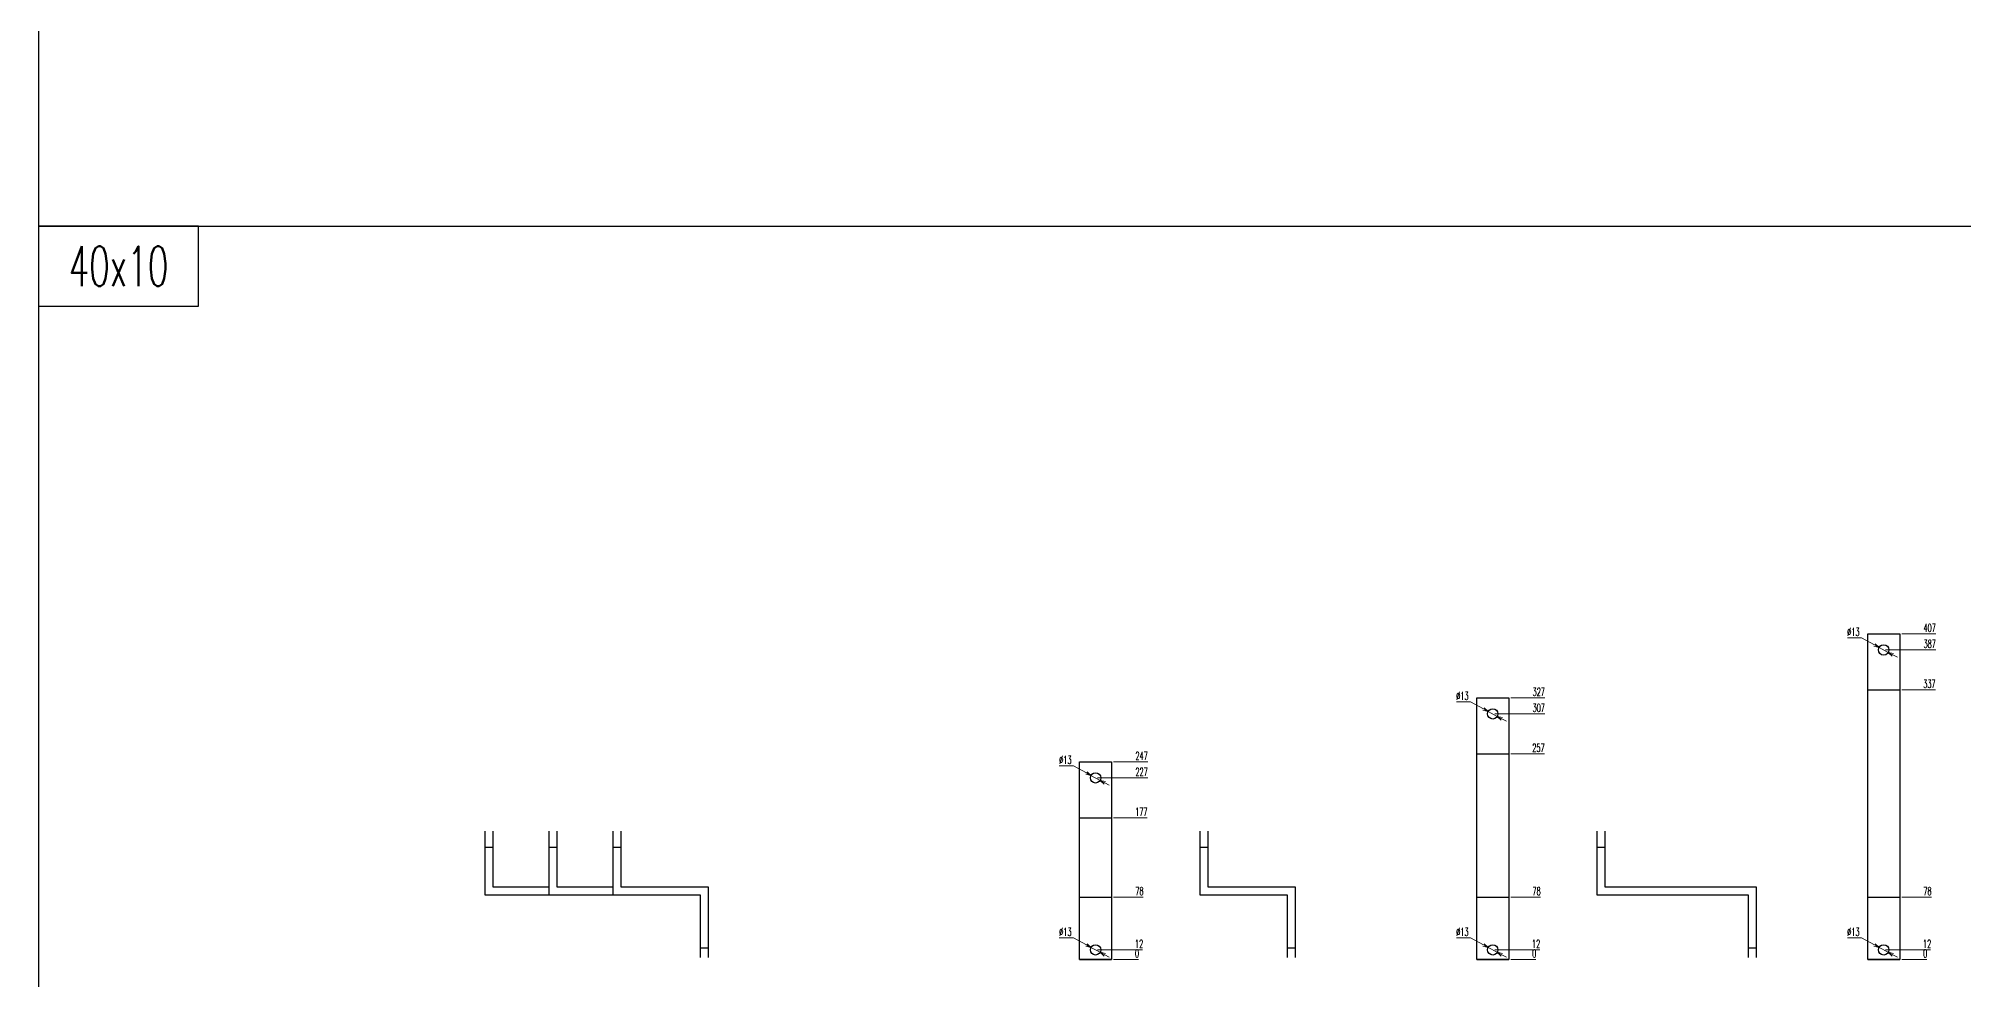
# Model space of a CAD drawing. Header units: millimetres. Extents: x 173893 to 258446, y -176540 to -123824.
# Drawn here: x 210479 to 212885, y -128947 to -127771 of the extents above; entities that cross this region are included whole.
import ezdxf
from ezdxf.enums import TextEntityAlignment as Align

# ---------------------------------------------------------------- set-up
doc = ezdxf.new("R2010")
doc.units = ezdxf.units.MM
doc.header["$LTSCALE"] = 3
doc.layers.add('@.DM. NÉT CHÍNH', color=7, linetype='Continuous')
doc.layers.add('@.VISIBLE', color=7, linetype='Continuous')
doc.styles.add('Ann_w01', font='romans.shx', dxfattribs={"width": 0.6, "bigfont": 'chineset.shx'})
doc.dimstyles.new('Dim 01_SC05', dxfattribs={"dimscale": 5, "dimtxt": 2, "dimasz": 1.3, "dimexe": 0.5, "dimexo": 0.5, "dimgap": 0.5, "dimtad": 1, "dimtoh": 1, "dimdec": 1, "dimzin": 12, "dimdsep": 46, "dimtxsty": 'Ann_w01', "dimblk": 'OPEN30', "dimcen": 1.5, "dimclrd": 6, "dimclre": 6, "dimclrt": 3, "dimadec": 1, "dimazin": 3, "dimtm": 1e-09, "dimtfac": 1, "dimtdec": 1, "dimtmove": 0, "dimatfit": 3, "dimldrblk": 'OPEN30', "dimfxl": 1, "dimtolj": 1, "dimlwd": 20, "dimlwe": 20, "dimarcsym": 0})

# ---------------------------------------------------------------- blocks, each defined once
blk = doc.blocks.new('*D3598')
at = {"layer": '@.VISIBLE', "color": 6, "lineweight": 20, "transparency": 16777216}
blk.add_line((211823, -128921.8), (211854.3, -128921.8), dxfattribs=at)
at = {"layer": 'Defpoints', "color": 0, "transparency": 16777216}
for p in [(211800.5, -128921.8), (211820.5, -128921.8), (211847.8, -128921.8)]:
    blk.add_point(p, dxfattribs=at)
at = {"layer": '@.VISIBLE', "color": 3, "transparency": 16777216, "insert": (211852.3, -128914.3), "char_height": 10, "attachment_point": 5, "style": 'Ann_w01'}
blk.add_mtext('\\A1;0', dxfattribs=at)
blk = doc.blocks.new('_Open30')
at = {"color": 0, "linetype": 'ByBlock', "lineweight": -2}
for p, q in [((-1, 0.27), (0, 0)), ((0, 0), (-1, -0.27)), ((0, 0), (-1, 0))]:
    blk.add_line(p, q, dxfattribs=at)
blk = doc.blocks.new('*D3599')
at = {"layer": '@.VISIBLE', "color": 6, "lineweight": 20, "transparency": 16777216}
blk.add_line((211803, -128909.8), (211859.2, -128909.8), dxfattribs=at)
at = {"layer": 'Defpoints', "color": 0, "transparency": 16777216}
for p in [(211800.5, -128909.8), (211847.8, -128909.8), (211800.5, -128921.8)]:
    blk.add_point(p, dxfattribs=at)
at = {"layer": '@.VISIBLE', "color": 3, "transparency": 16777216, "insert": (211854.8, -128902.3), "char_height": 10, "attachment_point": 5, "style": 'Ann_w01'}
blk.add_mtext('\\A1;12', dxfattribs=at)
blk = doc.blocks.new('*D3600')
at = {"layer": '@.VISIBLE', "color": 6, "lineweight": 20, "transparency": 16777216}
blk.add_line((211823, -128843.8), (211860, -128843.8), dxfattribs=at)
at = {"layer": 'Defpoints', "color": 0, "transparency": 16777216}
for p in [(211820.5, -128843.8), (211847.8, -128843.8), (211800.5, -128921.8)]:
    blk.add_point(p, dxfattribs=at)
at = {"layer": '@.VISIBLE', "color": 3, "transparency": 16777216, "insert": (211855.2, -128836.3), "char_height": 10, "attachment_point": 5, "style": 'Ann_w01'}
blk.add_mtext('\\A1;78', dxfattribs=at)
blk = doc.blocks.new('*D3601')
at = {"layer": '@.DM. NÉT CHÍNH', "color": 6, "linetype": 'Continuous', "lineweight": 20, "transparency": 16777216}
blk.add_line((211823, -128744.8), (211864.9, -128744.8), dxfattribs=at)
at = {"layer": 'Defpoints', "color": 0, "linetype": 'Continuous', "transparency": 16777216}
for p in [(211820.5, -128744.8), (211847.8, -128744.8), (211800.5, -128921.8)]:
    blk.add_point(p, dxfattribs=at)
at = {"layer": '@.DM. NÉT CHÍNH', "color": 3, "linetype": 'Continuous', "transparency": 16777216, "insert": (211857.6, -128737.3), "char_height": 10, "attachment_point": 5, "style": 'Ann_w01'}
blk.add_mtext('\\A1;177', dxfattribs=at)
blk = doc.blocks.new('*D3602')
at = {"layer": '@.DM. NÉT CHÍNH', "color": 6, "linetype": 'Continuous', "lineweight": 20, "transparency": 16777216}
blk.add_line((211803, -128694.8), (211865.8, -128694.8), dxfattribs=at)
at = {"layer": 'Defpoints', "color": 0, "linetype": 'Continuous', "transparency": 16777216}
for p in [(211800.5, -128694.8), (211847.8, -128694.8), (211800.5, -128921.8)]:
    blk.add_point(p, dxfattribs=at)
at = {"layer": '@.DM. NÉT CHÍNH', "color": 3, "linetype": 'Continuous', "transparency": 16777216, "insert": (211858, -128687.3), "char_height": 10, "attachment_point": 5, "style": 'Ann_w01'}
blk.add_mtext('\\A1;227', dxfattribs=at)
blk = doc.blocks.new('*D3603')
at = {"layer": '@.DM. NÉT CHÍNH', "color": 6, "linetype": 'Continuous', "lineweight": 20, "transparency": 16777216}
blk.add_line((211823, -128674.8), (211865.8, -128674.8), dxfattribs=at)
at = {"layer": 'Defpoints', "color": 0, "linetype": 'Continuous', "transparency": 16777216}
for p in [(211820.5, -128674.8), (211847.8, -128674.8), (211800.5, -128921.8)]:
    blk.add_point(p, dxfattribs=at)
at = {"layer": '@.DM. NÉT CHÍNH', "color": 3, "linetype": 'Continuous', "transparency": 16777216, "insert": (211858, -128667.3), "char_height": 10, "attachment_point": 5, "style": 'Ann_w01'}
blk.add_mtext('\\A1;247', dxfattribs=at)
blk = doc.blocks.new('*D3604')
at = {"layer": '@.VISIBLE', "color": 6, "lineweight": 20, "transparency": 16777216}
for p, q in [((211755.1, -128679.9), (211772.7, -128679.9)), ((211772.7, -128679.9), (211789, -128688.7)), ((211806.2, -128697.9), (211794.7, -128691.7)), ((211811.9, -128701), (211817.6, -128704.1))]:
    blk.add_line(p, q, dxfattribs=at)
at = {"layer": 'Defpoints', "color": 0, "transparency": 16777216}
for p in [(211794.7, -128691.7), (211806.2, -128697.9)]:
    blk.add_point(p, dxfattribs=at)
at = {"layer": '@.VISIBLE', "color": 6, "lineweight": 20, "transparency": 16777216, "xscale": 6.5, "yscale": 6.5, "zscale": 6.5}
for p, rotation in [((211794.7, -128691.7), 331.6779669415993), ((211806.2, -128697.9), 151.6779669415993)]:
    blk.add_blockref('_Open30', p, dxfattribs=dict(at, rotation=rotation))
at = {"layer": '@.VISIBLE', "color": 3, "transparency": 16777216, "insert": (211762.7, -128672.4), "char_height": 10, "attachment_point": 5, "style": 'Ann_w01'}
blk.add_mtext('\\A1;∅13', dxfattribs=at)
blk = doc.blocks.new('*D3605')
at = {"layer": '@.VISIBLE', "color": 6, "lineweight": 20, "transparency": 16777216}
for p, q in [((211755.1, -128894.9), (211772.7, -128894.9)), ((211772.7, -128894.9), (211789, -128903.7)), ((211806.2, -128912.9), (211794.7, -128906.7)), ((211811.9, -128916), (211817.6, -128919.1))]:
    blk.add_line(p, q, dxfattribs=at)
at = {"layer": 'Defpoints', "color": 0, "transparency": 16777216}
for p in [(211794.7, -128906.7), (211806.2, -128912.9)]:
    blk.add_point(p, dxfattribs=at)
at = {"layer": '@.VISIBLE', "color": 6, "lineweight": 20, "transparency": 16777216, "xscale": 6.5, "yscale": 6.5, "zscale": 6.5}
for p, rotation in [((211794.7, -128906.7), 331.6779669412386), ((211806.2, -128912.9), 151.6779669412386)]:
    blk.add_blockref('_Open30', p, dxfattribs=dict(at, rotation=rotation))
at = {"layer": '@.VISIBLE', "color": 3, "transparency": 16777216, "insert": (211762.7, -128887.4), "char_height": 10, "attachment_point": 5, "style": 'Ann_w01'}
blk.add_mtext('\\A1;∅13', dxfattribs=at)
blk = doc.blocks.new('*D3606')
at = {"layer": '@.VISIBLE', "color": 6, "lineweight": 20, "transparency": 16777216}
blk.add_line((212319.2, -128921.8), (212350.6, -128921.8), dxfattribs=at)
at = {"layer": 'Defpoints', "color": 0, "transparency": 16777216}
for p in [(212296.7, -128921.8), (212316.7, -128921.8), (212344.1, -128921.8)]:
    blk.add_point(p, dxfattribs=at)
at = {"layer": '@.VISIBLE', "color": 3, "transparency": 16777216, "insert": (212348.6, -128914.3), "char_height": 10, "attachment_point": 5, "style": 'Ann_w01'}
blk.add_mtext('\\A1;0', dxfattribs=at)
blk = doc.blocks.new('*D3607')
at = {"layer": '@.VISIBLE', "color": 6, "lineweight": 20, "transparency": 16777216}
blk.add_line((212299.2, -128909.8), (212355.5, -128909.8), dxfattribs=at)
at = {"layer": 'Defpoints', "color": 0, "transparency": 16777216}
for p in [(212296.7, -128909.8), (212344.1, -128909.8), (212296.7, -128921.8)]:
    blk.add_point(p, dxfattribs=at)
at = {"layer": '@.VISIBLE', "color": 3, "transparency": 16777216, "insert": (212351, -128902.3), "char_height": 10, "attachment_point": 5, "style": 'Ann_w01'}
blk.add_mtext('\\A1;12', dxfattribs=at)
blk = doc.blocks.new('*D3608')
at = {"layer": '@.VISIBLE', "color": 6, "lineweight": 20, "transparency": 16777216}
blk.add_line((212319.2, -128843.8), (212356.3, -128843.8), dxfattribs=at)
at = {"layer": 'Defpoints', "color": 0, "transparency": 16777216}
for p in [(212316.7, -128843.8), (212344.1, -128843.8), (212296.7, -128921.8)]:
    blk.add_point(p, dxfattribs=at)
at = {"layer": '@.VISIBLE', "color": 3, "transparency": 16777216, "insert": (212351.5, -128836.3), "char_height": 10, "attachment_point": 5, "style": 'Ann_w01'}
blk.add_mtext('\\A1;78', dxfattribs=at)
blk = doc.blocks.new('*D3609')
at = {"layer": '@.VISIBLE', "color": 6, "lineweight": 20, "transparency": 16777216}
blk.add_line((212319.2, -128664.8), (212361.6, -128664.8), dxfattribs=at)
at = {"layer": 'Defpoints', "color": 0, "transparency": 16777216}
for p in [(212316.7, -128664.8), (212343.7, -128664.8), (212296.7, -128921.8)]:
    blk.add_point(p, dxfattribs=at)
at = {"layer": '@.VISIBLE', "color": 3, "transparency": 16777216, "insert": (212353.9, -128657.3), "char_height": 10, "attachment_point": 5, "style": 'Ann_w01'}
blk.add_mtext('\\A1;257', dxfattribs=at)
blk = doc.blocks.new('*D3610')
at = {"layer": '@.VISIBLE', "color": 6, "lineweight": 20, "transparency": 16777216}
blk.add_line((212299.2, -128614.8), (212362, -128614.8), dxfattribs=at)
at = {"layer": 'Defpoints', "color": 0, "transparency": 16777216}
for p in [(212296.7, -128614.8), (212344.1, -128614.8), (212296.7, -128921.8)]:
    blk.add_point(p, dxfattribs=at)
at = {"layer": '@.VISIBLE', "color": 3, "transparency": 16777216, "insert": (212354.3, -128607.3), "char_height": 10, "attachment_point": 5, "style": 'Ann_w01'}
blk.add_mtext('\\A1;307', dxfattribs=at)
blk = doc.blocks.new('*D3611')
at = {"layer": '@.VISIBLE', "color": 6, "lineweight": 20, "transparency": 16777216}
blk.add_line((212319.2, -128594.8), (212362, -128594.8), dxfattribs=at)
at = {"layer": 'Defpoints', "color": 0, "transparency": 16777216}
for p in [(212316.7, -128594.8), (212344.1, -128594.8), (212296.7, -128921.8)]:
    blk.add_point(p, dxfattribs=at)
at = {"layer": '@.VISIBLE', "color": 3, "transparency": 16777216, "insert": (212354.3, -128587.3), "char_height": 10, "attachment_point": 5, "style": 'Ann_w01'}
blk.add_mtext('\\A1;327', dxfattribs=at)
blk = doc.blocks.new('*D3612')
at = {"layer": '@.VISIBLE', "color": 6, "lineweight": 20, "transparency": 16777216}
for p, q in [((212251.4, -128599.9), (212269, -128599.9)), ((212269, -128599.9), (212285.3, -128608.7)), ((212302.5, -128617.9), (212291, -128611.7)), ((212308.2, -128621), (212313.9, -128624.1))]:
    blk.add_line(p, q, dxfattribs=at)
at = {"layer": 'Defpoints', "color": 0, "transparency": 16777216}
for p in [(212291, -128611.7), (212302.5, -128617.9)]:
    blk.add_point(p, dxfattribs=at)
at = {"layer": '@.VISIBLE', "color": 6, "lineweight": 20, "transparency": 16777216, "xscale": 6.5, "yscale": 6.5, "zscale": 6.5}
for p, rotation in [((212291, -128611.7), 331.6779669417775), ((212302.5, -128617.9), 151.6779669417775)]:
    blk.add_blockref('_Open30', p, dxfattribs=dict(at, rotation=rotation))
at = {"layer": '@.VISIBLE', "color": 3, "transparency": 16777216, "insert": (212258.9, -128592.4), "char_height": 10, "attachment_point": 5, "style": 'Ann_w01'}
blk.add_mtext('\\A1;∅13', dxfattribs=at)
blk = doc.blocks.new('*D3613')
at = {"layer": '@.VISIBLE', "color": 6, "lineweight": 20, "transparency": 16777216}
for p, q in [((212251.4, -128894.9), (212269, -128894.9)), ((212269, -128894.9), (212285.3, -128903.7)), ((212302.5, -128912.9), (212291, -128906.7)), ((212308.2, -128916), (212313.9, -128919.1))]:
    blk.add_line(p, q, dxfattribs=at)
at = {"layer": 'Defpoints', "color": 0, "transparency": 16777216}
for p in [(212291, -128906.7), (212302.5, -128912.9)]:
    blk.add_point(p, dxfattribs=at)
at = {"layer": '@.VISIBLE', "color": 6, "lineweight": 20, "transparency": 16777216, "xscale": 6.5, "yscale": 6.5, "zscale": 6.5}
for p, rotation in [((212291, -128906.7), 331.6779669412473), ((212302.5, -128912.9), 151.6779669412474)]:
    blk.add_blockref('_Open30', p, dxfattribs=dict(at, rotation=rotation))
at = {"layer": '@.VISIBLE', "color": 3, "transparency": 16777216, "insert": (212258.9, -128887.4), "char_height": 10, "attachment_point": 5, "style": 'Ann_w01'}
blk.add_mtext('\\A1;∅13', dxfattribs=at)
blk = doc.blocks.new('*D3614')
at = {"layer": '@.VISIBLE', "color": 6, "lineweight": 20, "transparency": 16777216}
blk.add_line((212807.8, -128921.8), (212839.2, -128921.8), dxfattribs=at)
at = {"layer": 'Defpoints', "color": 0, "transparency": 16777216}
for p in [(212785.3, -128921.8), (212805.3, -128921.8), (212832.7, -128921.8)]:
    blk.add_point(p, dxfattribs=at)
at = {"layer": '@.VISIBLE', "color": 3, "transparency": 16777216, "insert": (212837.2, -128914.3), "char_height": 10, "attachment_point": 5, "style": 'Ann_w01'}
blk.add_mtext('\\A1;0', dxfattribs=at)
blk = doc.blocks.new('*D3615')
at = {"layer": '@.VISIBLE', "color": 6, "lineweight": 20, "transparency": 16777216}
blk.add_line((212787.8, -128909.8), (212844, -128909.8), dxfattribs=at)
at = {"layer": 'Defpoints', "color": 0, "transparency": 16777216}
for p in [(212785.3, -128909.8), (212832.7, -128909.8), (212785.3, -128921.8)]:
    blk.add_point(p, dxfattribs=at)
at = {"layer": '@.VISIBLE', "color": 3, "transparency": 16777216, "insert": (212839.6, -128902.3), "char_height": 10, "attachment_point": 5, "style": 'Ann_w01'}
blk.add_mtext('\\A1;12', dxfattribs=at)
blk = doc.blocks.new('*D3616')
at = {"layer": '@.VISIBLE', "color": 6, "lineweight": 20, "transparency": 16777216}
blk.add_line((212807.8, -128843.8), (212844.9, -128843.8), dxfattribs=at)
at = {"layer": 'Defpoints', "color": 0, "transparency": 16777216}
for p in [(212805.3, -128843.8), (212832.7, -128843.8), (212785.3, -128921.8)]:
    blk.add_point(p, dxfattribs=at)
at = {"layer": '@.VISIBLE', "color": 3, "transparency": 16777216, "insert": (212840, -128836.3), "char_height": 10, "attachment_point": 5, "style": 'Ann_w01'}
blk.add_mtext('\\A1;78', dxfattribs=at)
blk = doc.blocks.new('*D3617')
at = {"layer": '@.VISIBLE', "color": 6, "lineweight": 20, "transparency": 16777216}
blk.add_line((212807.8, -128584.8), (212850.2, -128584.8), dxfattribs=at)
at = {"layer": 'Defpoints', "color": 0, "transparency": 16777216}
for p in [(212805.3, -128584.8), (212832.2, -128584.8), (212785.3, -128921.8)]:
    blk.add_point(p, dxfattribs=at)
at = {"layer": '@.VISIBLE', "color": 3, "transparency": 16777216, "insert": (212842.5, -128577.3), "char_height": 10, "attachment_point": 5, "style": 'Ann_w01'}
blk.add_mtext('\\A1;337', dxfattribs=at)
blk = doc.blocks.new('*D3618')
at = {"layer": '@.VISIBLE', "color": 6, "lineweight": 20, "transparency": 16777216}
blk.add_line((212787.8, -128534.8), (212850.6, -128534.8), dxfattribs=at)
at = {"layer": 'Defpoints', "color": 0, "transparency": 16777216}
for p in [(212785.3, -128534.8), (212832.7, -128534.8), (212785.3, -128921.8)]:
    blk.add_point(p, dxfattribs=at)
at = {"layer": '@.VISIBLE', "color": 3, "transparency": 16777216, "insert": (212842.9, -128527.3), "char_height": 10, "attachment_point": 5, "style": 'Ann_w01'}
blk.add_mtext('\\A1;387', dxfattribs=at)
blk = doc.blocks.new('*D3619')
at = {"layer": '@.VISIBLE', "color": 6, "lineweight": 20, "transparency": 16777216}
blk.add_line((212807.8, -128514.8), (212850.6, -128514.8), dxfattribs=at)
at = {"layer": 'Defpoints', "color": 0, "transparency": 16777216}
for p in [(212805.3, -128514.8), (212832.7, -128514.8), (212785.3, -128921.8)]:
    blk.add_point(p, dxfattribs=at)
at = {"layer": '@.VISIBLE', "color": 3, "transparency": 16777216, "insert": (212842.9, -128507.3), "char_height": 10, "attachment_point": 5, "style": 'Ann_w01'}
blk.add_mtext('\\A1;407', dxfattribs=at)
blk = doc.blocks.new('*D3620')
at = {"layer": '@.VISIBLE', "color": 6, "lineweight": 20, "transparency": 16777216}
for p, q in [((212739.9, -128519.9), (212757.6, -128519.9)), ((212757.6, -128519.9), (212773.9, -128528.7)), ((212791, -128537.9), (212779.6, -128531.7)), ((212796.8, -128541), (212802.5, -128544.1))]:
    blk.add_line(p, q, dxfattribs=at)
at = {"layer": 'Defpoints', "color": 0, "transparency": 16777216}
for p in [(212779.6, -128531.7), (212791, -128537.9)]:
    blk.add_point(p, dxfattribs=at)
at = {"layer": '@.VISIBLE', "color": 6, "lineweight": 20, "transparency": 16777216, "xscale": 6.5, "yscale": 6.5, "zscale": 6.5}
for p, rotation in [((212779.6, -128531.7), 331.6779669411125), ((212791, -128537.9), 151.6779669411125)]:
    blk.add_blockref('_Open30', p, dxfattribs=dict(at, rotation=rotation))
at = {"layer": '@.VISIBLE', "color": 3, "transparency": 16777216, "insert": (212747.5, -128512.4), "char_height": 10, "attachment_point": 5, "style": 'Ann_w01'}
blk.add_mtext('\\A1;∅13', dxfattribs=at)
blk = doc.blocks.new('*D3621')
at = {"layer": '@.VISIBLE', "color": 6, "lineweight": 20, "transparency": 16777216}
for p, q in [((212739.9, -128894.9), (212757.6, -128894.9)), ((212757.6, -128894.9), (212773.9, -128903.7)), ((212791, -128912.9), (212779.6, -128906.7)), ((212796.8, -128916), (212802.5, -128919.1))]:
    blk.add_line(p, q, dxfattribs=at)
at = {"layer": 'Defpoints', "color": 0, "transparency": 16777216}
for p in [(212779.6, -128906.7), (212791, -128912.9)]:
    blk.add_point(p, dxfattribs=at)
at = {"layer": '@.VISIBLE', "color": 6, "lineweight": 20, "transparency": 16777216, "xscale": 6.5, "yscale": 6.5, "zscale": 6.5}
for p, rotation in [((212779.6, -128906.7), 331.6779669413647), ((212791, -128912.9), 151.6779669413647)]:
    blk.add_blockref('_Open30', p, dxfattribs=dict(at, rotation=rotation))
at = {"layer": '@.VISIBLE', "color": 3, "transparency": 16777216, "insert": (212747.5, -128887.4), "char_height": 10, "attachment_point": 5, "style": 'Ann_w01'}
blk.add_mtext('\\A1;∅13', dxfattribs=at)

msp = doc.modelspace()

# ---------------------------------------------------------------- linework, layer by layer
msp.add_lwpolyline([(210479.46, -128105.21), (210679.46, -128105.21), (210679.46, -128005.21), (210479.46, -128005.21)], close=True)
at = {"layer": '@.DM. NÉT CHÍNH', "linetype": 'Continuous'}
for p, q in [((210479.46, -124247.34), (210479.46, -137826.43)), ((210479.46, -128005.21), (215177.7, -128005.21)), ((211037.61, -128781.37), (211047.61, -128781.47)), ((211117.61, -128781.37), (211127.61, -128781.47)), ((211197.61, -128781.37), (211207.61, -128781.47)), ((211931.06, -128781.37), (211941.06, -128781.47)), ((211306.85, -128907.48), (211316.85, -128907.48)), ((212040.29, -128907.48), (212050.29, -128907.48))]:
    msp.add_line(p, q, dxfattribs=at)
at = {"layer": '@.VISIBLE', "color": 2}
for p, q in [((212427.34, -128781.37), (212437.34, -128781.47)), ((212616.57, -128907.48), (212626.57, -128907.48)), ((212276.75, -128921.82), (212316.75, -128921.82))]:
    msp.add_line(p, q, dxfattribs=at)
at = {"layer": '@.VISIBLE', "color": 1}
msp.add_line((211780.47, -128921.82), (211820.47, -128921.82), dxfattribs=at)
at = {"layer": '@.VISIBLE', "color": 4}
msp.add_line((212765.31, -128921.82), (212805.31, -128921.82), dxfattribs=at)
for points in [[(212765.31, -128921.82), (212765.31, -128514.82), (212805.31, -128514.82), (212805.31, -128921.82)], [(212765.31, -128921.82), (212765.31, -128584.82), (212805.31, -128584.82), (212805.31, -128921.82)], [(212765.31, -128921.82), (212765.31, -128843.82), (212805.31, -128843.82), (212805.31, -128921.82)]]:
    msp.add_lwpolyline(points, close=True, dxfattribs=at)
at = {"layer": '@.VISIBLE', "color": 2}
for points in [[(212276.75, -128921.82), (212276.75, -128594.82), (212316.75, -128594.82), (212316.75, -128921.82)], [(212276.75, -128921.82), (212276.75, -128664.82), (212316.75, -128664.82), (212316.75, -128921.82)], [(212276.75, -128921.82), (212276.75, -128843.82), (212316.75, -128843.82), (212316.75, -128921.82)]]:
    msp.add_lwpolyline(points, close=True, dxfattribs=at)
at = {"layer": '@.VISIBLE', "color": 1}
for points in [[(211780.47, -128921.82), (211780.47, -128674.82), (211820.47, -128674.82), (211820.47, -128921.82)], [(211780.47, -128921.82), (211780.47, -128744.82), (211820.47, -128744.82), (211820.47, -128921.82)], [(211780.47, -128921.82), (211780.47, -128843.82), (211820.47, -128843.82), (211820.47, -128921.82)]]:
    msp.add_lwpolyline(points, close=True, dxfattribs=at)
at = {"layer": '@.VISIBLE', "color": 4}
for points in [[(211117.61, -128841.48), (211037.61, -128841.48), (211037.61, -128761.47)], [(211117.61, -128831.48), (211047.61, -128831.48), (211047.61, -128761.47)]]:
    msp.add_lwpolyline(points, dxfattribs=at)
at = {"layer": '@.VISIBLE', "color": 2}
for points in [[(211197.61, -128841.48), (211117.61, -128841.48), (211117.61, -128761.47)], [(211197.61, -128831.48), (211127.61, -128831.48), (211127.61, -128761.47)], [(212616.57, -128919.48), (212616.57, -128841.48), (212427.34, -128841.48), (212427.34, -128761.47)], [(212626.57, -128919.48), (212626.57, -128831.48), (212437.34, -128831.48), (212437.34, -128761.47)]]:
    msp.add_lwpolyline(points, dxfattribs=at)
at = {"layer": '@.VISIBLE', "color": 1}
for points in [[(211306.85, -128919.48), (211306.85, -128841.48), (211197.61, -128841.48), (211197.61, -128761.47)], [(211316.85, -128919.48), (211316.85, -128831.48), (211207.61, -128831.48), (211207.61, -128761.47)], [(212040.29, -128919.48), (212040.29, -128841.48), (211931.06, -128841.48), (211931.06, -128761.47)], [(212050.29, -128919.48), (212050.29, -128831.48), (211941.06, -128831.48), (211941.06, -128761.47)]]:
    msp.add_lwpolyline(points, dxfattribs=at)
at = {"layer": '@.VISIBLE', "color": 4}
for centre in [(212785.31, -128534.82), (212785.31, -128909.82)]:
    msp.add_circle(centre, 6.5, dxfattribs=at)
at = {"layer": '@.VISIBLE', "color": 2}
for centre in [(212296.75, -128614.82), (212296.75, -128909.82)]:
    msp.add_circle(centre, 6.5, dxfattribs=at)
at = {"layer": '@.VISIBLE', "color": 1}
for centre in [(211800.47, -128694.82), (211800.47, -128909.82)]:
    msp.add_circle(centre, 6.5, dxfattribs=at)

# ---------------------------------------------------------------- texts
at = {"color": 1, "style": 'Ann_w01', "width": 0.6}
msp.add_text('40x10', height=50, dxfattribs=at).set_placement((210579.46, -128055.21), align=Align.MIDDLE_CENTER)

# ---------------------------------------------------------------- dimensions: what is measured, and where the dimension line sits
at = {"layer": '@.DM. NÉT CHÍNH', "linetype": 'Continuous'}
for feature_location, offset, picture, middle in [((211820.47, -128674.82), (27.36, 0), '*D3603', (211858.04, -128667.32)), ((211800.47, -128694.82), (47.36, 0), '*D3602', (211858.04, -128687.32)), ((211820.47, -128744.82), (27.36, 0), '*D3601', (211857.61, -128737.32))]:
    dim = msp.add_ordinate_dim(feature_location=feature_location, offset=offset, dtype=0, origin=(211800.47, -128921.82), dimstyle='Dim 01_SC05', dxfattribs=at)
    dim.commit()
    dim.dimension.update_dxf_attribs({"geometry": picture, "text_midpoint": middle})
at = {"layer": '@.VISIBLE', "color": 4}
for p1, p2, picture, middle in [((212791.03, -128537.9), (212779.59, -128531.73), '*D3620', (212747.51, -128519.87)), ((212791.03, -128912.9), (212779.59, -128906.73), '*D3621', (212747.51, -128894.87))]:
    dim = msp.add_diameter_dim_2p(p1=p1, p2=p2, dimstyle='Dim 01_SC05', dxfattribs=at)
    dim.commit()
    dim.dimension.update_dxf_attribs({"geometry": picture, "text_midpoint": middle, "dimtype": 163})
for feature_location, offset, origin, picture, middle in [((212805.31, -128514.82), (27.36, 0), (212785.31, -128921.82), '*D3619', (212842.88, -128507.32)), ((212785.31, -128534.82), (47.36, 0), (212785.31, -128921.82), '*D3618', (212842.88, -128527.32)), ((212805.31, -128584.82), (26.93, 0), (212785.31, -128921.82), '*D3617', (212842.45, -128577.32)), ((212805.31, -128843.82), (27.36, 0), (212785.31, -128921.82), '*D3616', (212840.02, -128836.32)), ((212785.31, -128909.82), (47.36, 0), (212785.31, -128921.82), '*D3615', (212839.59, -128902.32)), ((212805.30983836, -128921.81758734), (27.35589557, 0), (212785.30983836, -128921.81758734), '*D3614', (212837.16573393, -128914.31758734))]:
    dim = msp.add_ordinate_dim(feature_location=feature_location, offset=offset, dtype=0, origin=origin, dimstyle='Dim 01_SC05', dxfattribs=at)
    dim.commit()
    dim.dimension.update_dxf_attribs({"geometry": picture, "text_midpoint": middle})
at = {"layer": '@.VISIBLE', "color": 2}
for p1, p2, picture, middle in [((212302.47, -128617.9), (212291.03, -128611.73), '*D3612', (212258.95, -128599.87)), ((212302.47, -128912.9), (212291.03, -128906.73), '*D3613', (212258.95, -128894.87))]:
    dim = msp.add_diameter_dim_2p(p1=p1, p2=p2, dimstyle='Dim 01_SC05', dxfattribs=at)
    dim.commit()
    dim.dimension.update_dxf_attribs({"geometry": picture, "text_midpoint": middle, "dimtype": 163})
for feature_location, offset, origin, picture, middle in [((212316.75, -128594.82), (27.36, 0), (212296.75, -128921.82), '*D3611', (212354.32, -128587.32)), ((212296.75, -128614.82), (47.36, 0), (212296.75, -128921.82), '*D3610', (212354.32, -128607.32)), ((212316.75, -128664.82), (26.93, 0), (212296.75, -128921.82), '*D3609', (212353.89, -128657.32)), ((212316.75, -128843.82), (27.36, 0), (212296.75, -128921.82), '*D3608', (212351.46, -128836.32)), ((212296.75, -128909.82), (47.36, 0), (212296.75, -128921.82), '*D3607', (212351.03, -128902.32)), ((212316.74735576, -128921.81758734), (27.35589557, 0), (212296.74735576, -128921.81758734), '*D3606', (212348.60325133, -128914.31758734))]:
    dim = msp.add_ordinate_dim(feature_location=feature_location, offset=offset, dtype=0, origin=origin, dimstyle='Dim 01_SC05', dxfattribs=at)
    dim.commit()
    dim.dimension.update_dxf_attribs({"geometry": picture, "text_midpoint": middle})
at = {"layer": '@.VISIBLE', "color": 1}
for p1, p2, picture, middle in [((211806.19, -128697.9), (211794.74, -128691.73), '*D3604', (211762.67, -128679.87)), ((211806.19, -128912.9), (211794.74, -128906.73), '*D3605', (211762.67, -128894.87))]:
    dim = msp.add_diameter_dim_2p(p1=p1, p2=p2, dimstyle='Dim 01_SC05', dxfattribs=at)
    dim.commit()
    dim.dimension.update_dxf_attribs({"geometry": picture, "text_midpoint": middle, "dimtype": 163})
for feature_location, offset, origin, picture, middle in [((211820.47, -128843.82), (27.36, 0), (211800.47, -128921.82), '*D3600', (211855.18, -128836.32)), ((211800.47, -128909.82), (47.36, 0), (211800.47, -128921.82), '*D3599', (211854.75, -128902.32)), ((211820.46653292, -128921.81758734), (27.35589557, 0), (211800.46653292, -128921.81758734), '*D3598', (211852.32242849, -128914.31758734))]:
    dim = msp.add_ordinate_dim(feature_location=feature_location, offset=offset, dtype=0, origin=origin, dimstyle='Dim 01_SC05', dxfattribs=at)
    dim.commit()
    dim.dimension.update_dxf_attribs({"geometry": picture, "text_midpoint": middle})

doc.saveas('drawing.dxf')
